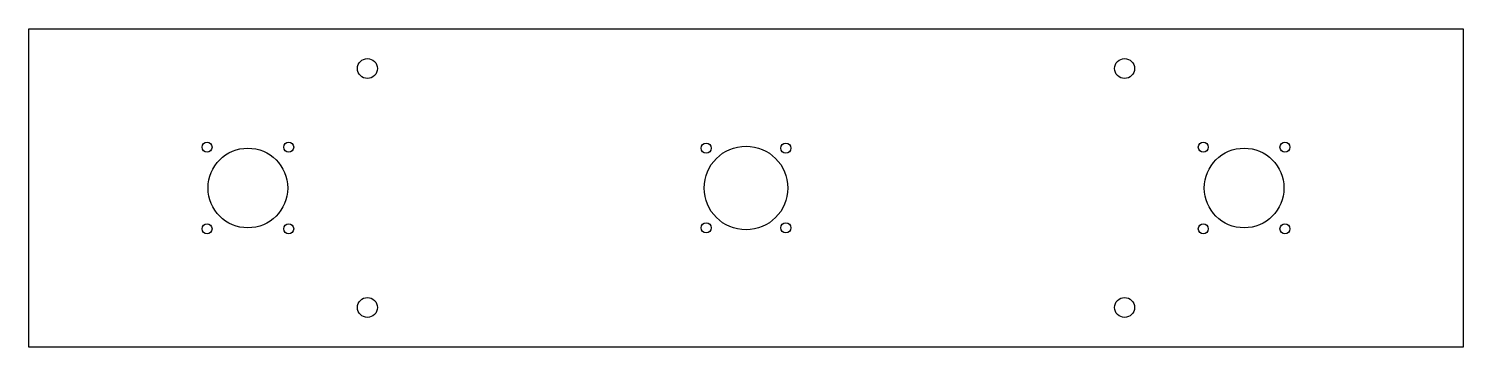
# Model space of a CAD drawing. Extents: x -180 to 180, y -40 to 40.
import ezdxf

# ---------------------------------------------------------------- set-up
doc = ezdxf.new("R2010")
doc.units = 0
doc.layers.get('0').update_dxf_attribs({"linetype": 'continuous'})

# ---------------------------------------------------------------- blocks, each defined once
blk = doc.blocks.new('PAD')
at = {"color": 0}
for p, q in [((-180, 40), (180, 40)), ((-180, -40), (-180, 40)), ((180, 40), (180, -40)), ((180, -40), (-180, -40))]:
    blk.add_line(p, q, dxfattribs=at)
for centre, radius in [((-95, 30), 2.5), ((95, 30), 2.5), ((95, 30), 2.5), ((-135.25, 10.25), 1.25), ((-114.75, 10.25), 1.25), ((-10, 10), 1.25), ((10, 10), 1.25), ((114.75, 10.25), 1.25), ((135.25, 10.25), 1.25), ((-125, 0), 10), ((0, 0), 10.5), ((125, 0), 10), ((-135.25, -10.25), 1.25), ((-114.75, -10.25), 1.25), ((-10, -10), 1.25), ((10, -10), 1.25), ((114.75, -10.25), 1.25), ((135.25, -10.25), 1.25), ((-95, -30), 2.5), ((95, -30), 2.5)]:
    blk.add_circle(centre, radius, dxfattribs=at)

msp = doc.modelspace()

# ---------------------------------------------------------------- block references
at = {"color": 0}
msp.add_blockref('PAD', (0, 0), dxfattribs=at)

doc.saveas('drawing.dxf')
